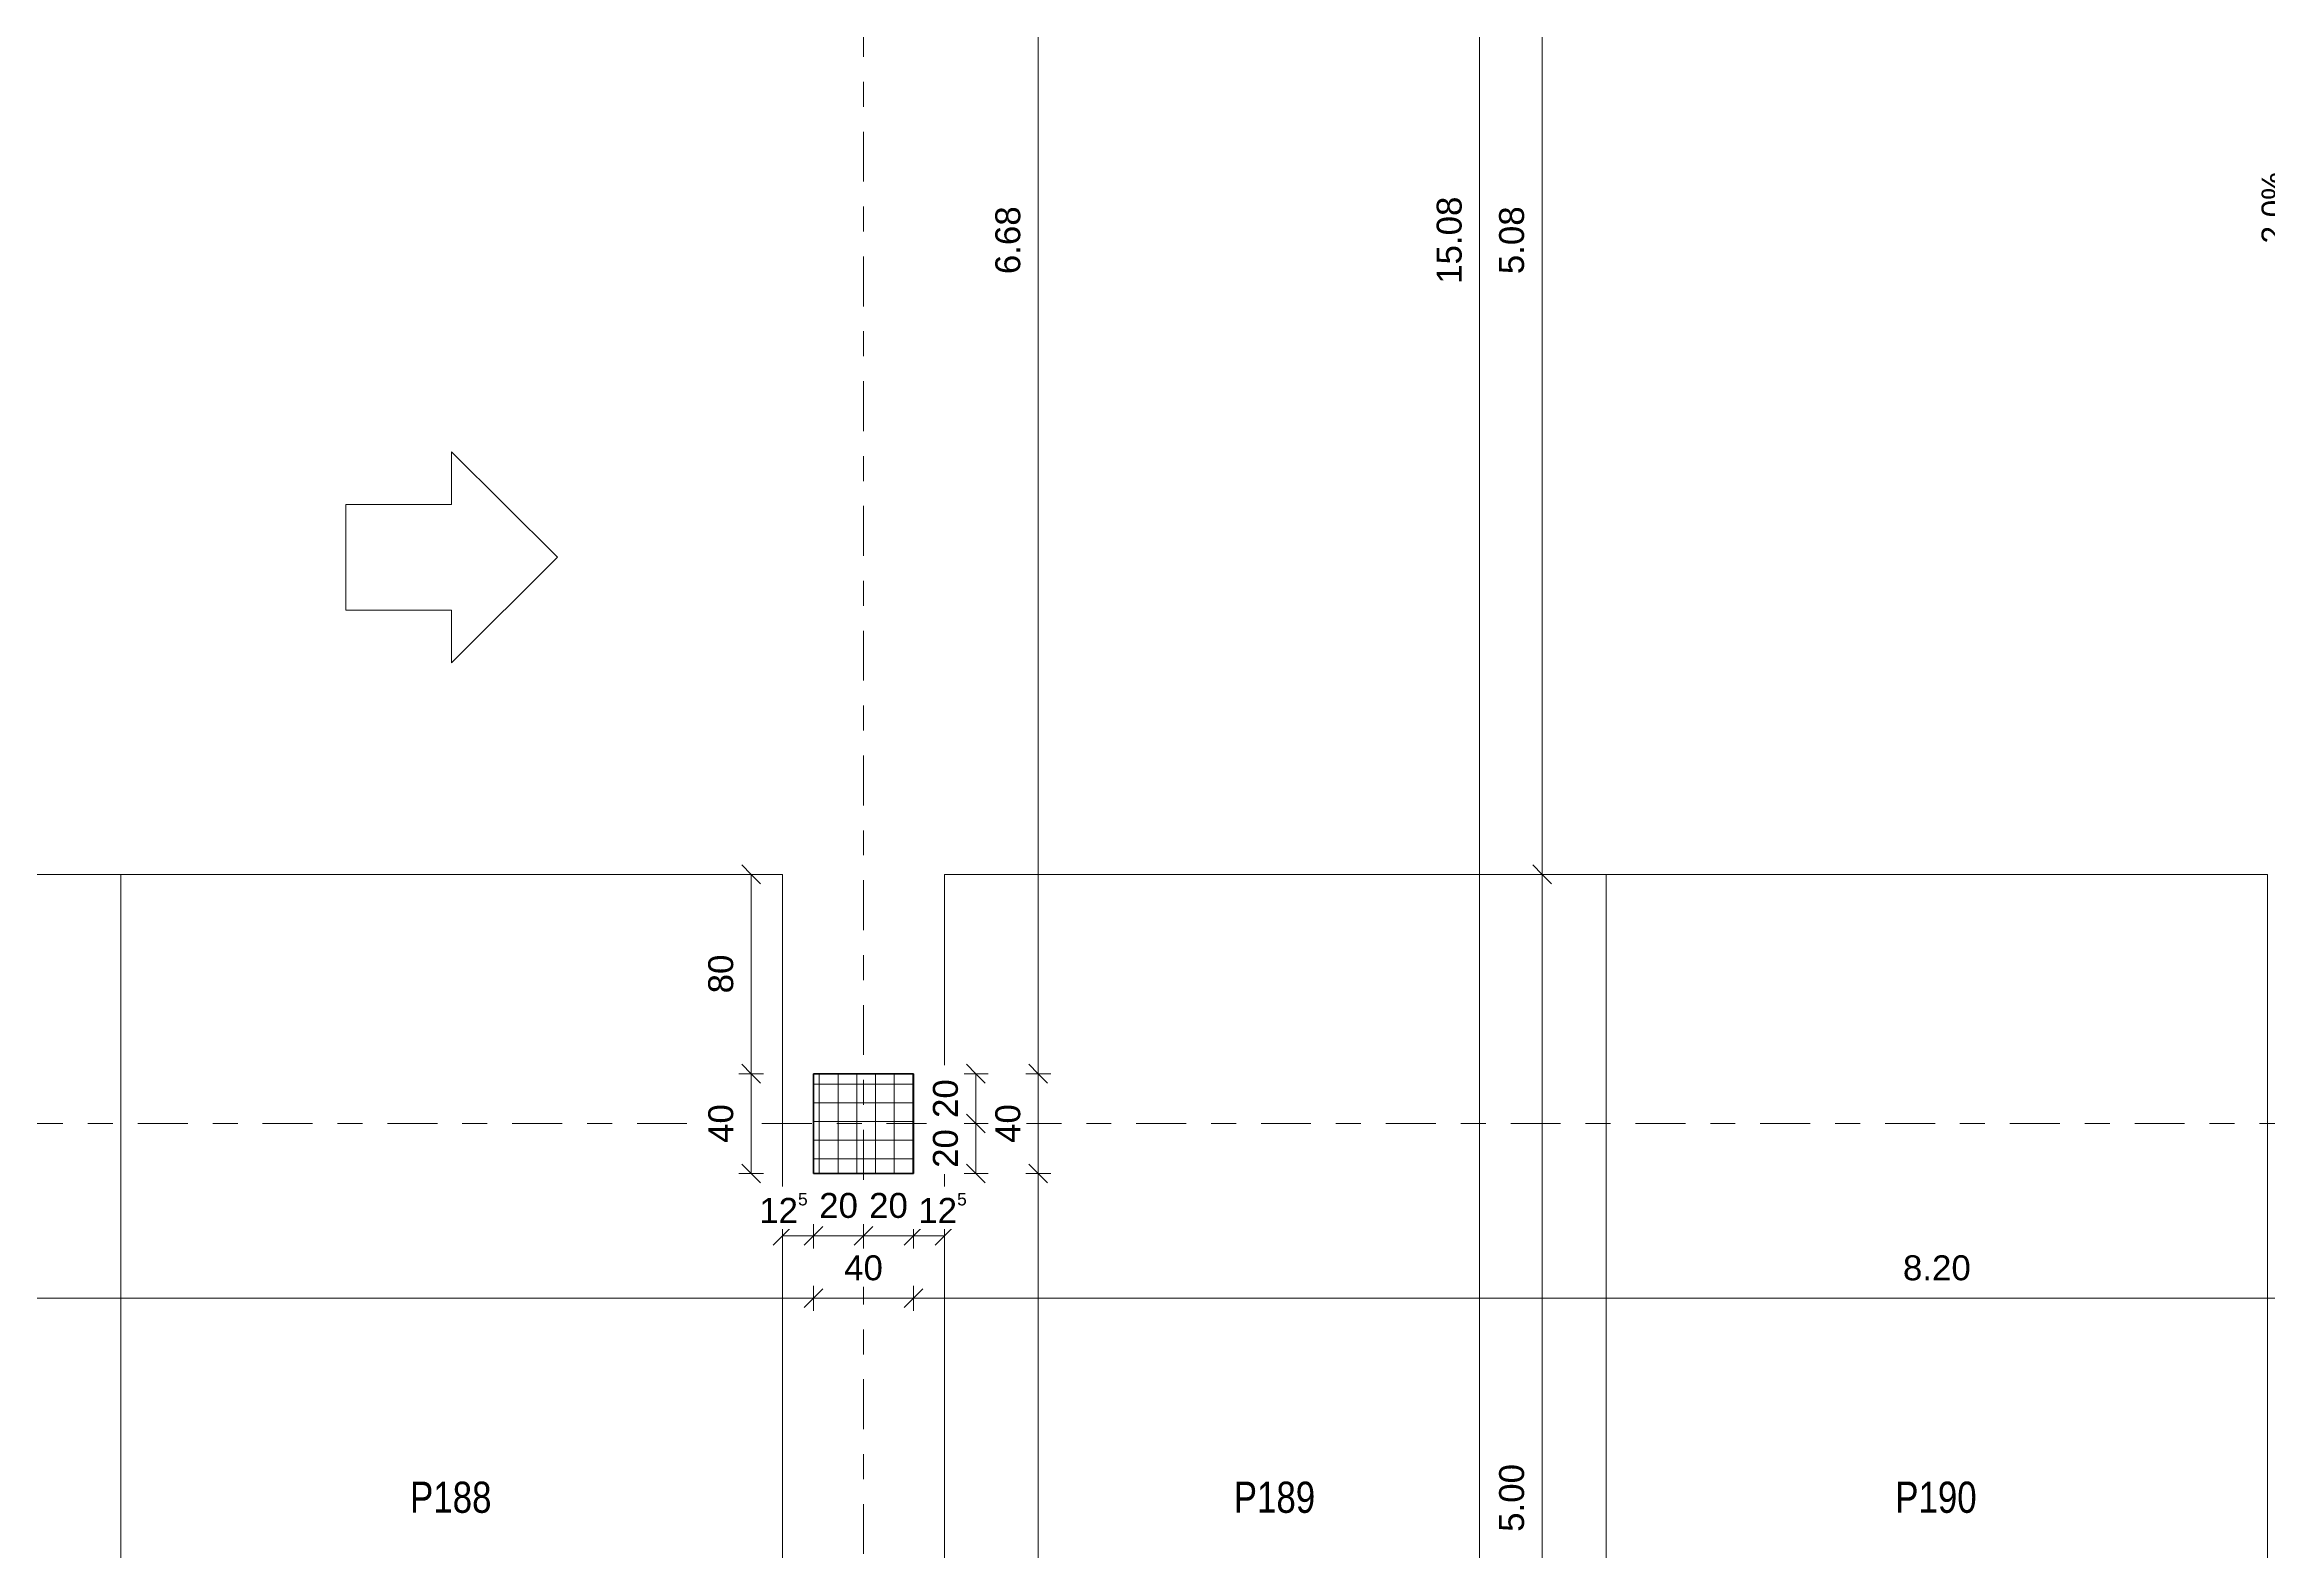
# Model space of a CAD drawing. Header units: metres. Extents: x -86 to 44, y -23 to 39.
# Drawn here: x -1.15 to 7.75, y -15.14 to -9.11 of the extents above; entities that cross this region are included whole.
import ezdxf

# ---------------------------------------------------------------- set-up
doc = ezdxf.new("R2010")
doc.units = ezdxf.units.M
doc.linetypes.add('_Rasterlinie_', pattern=[0.375, 0.2, -0.05, 0.075, -0.05])
for name, color, linetype, lineweight in [('A-____-____-DIMS', 7, 'Continuous', 5), ('A-____-____-DIMS-50', 7, 'Continuous', 5), ('A-DETL-GENF-OTLN', 7, 'Continuous', 9), ('C-PRKG-____-IDEN', 7, 'Continuous', 5), ('C-PRKG-____-OTLN', 7, 'Continuous', 9), ('G-____-____-DIMS', 7, 'Continuous', 5), ('S-COLS-____-MCUT', 7, 'Continuous', 35), ('S-COLS-____-OTLN', 7, 'Continuous', 9), ('S-GRID-____-OTLN', 7, 'Continuous', 5)]:
    doc.layers.add(name, color=color, linetype=linetype, lineweight=lineweight)
doc.styles.add('Arial', font='arial.ttf', dxfattribs={"height": 0.09})
doc.styles.add('Arial_1', font='arial.ttf', dxfattribs={"height": 0.1})
doc.styles.add('Arial_3', font='arial.ttf', dxfattribs={"width": 0.8, "height": 0.125})
doc.dimstyles.new('SUB_Rohbau_fein', dxfattribs={"dimscale": 0.3048, "dimtxt": 0.102026, "dimasz": 0.246063, "dimexe": 0.164042, "dimexo": 0.0625, "dimgap": 0.123031, "dimtad": 1, "dimdec": 1, "dimlfac": 100, "dimrnd": 0.5, "dimdsep": 46, "dimtxsty": 'Arial_1', "dimblk1": 'OBLIQUE', "dimblk2": 'OBLIQUE', "dimsah": 1, "dimcen": 0.09, "dimazin": 0, "dimtfac": 1, "dimtdec": 4, "dimtix": 1, "dimtmove": 0, "dimatfit": 3, "dimfxl": 0.164042, "dimfxlon": 1, "dimtvp": 1, "dimtfill": 1, "dimtolj": 1, "dimtzin": 0, "dimarcsym": 2})
doc.dimstyles.new('SUB_Rohbau_fein_1', dxfattribs={"dimscale": 0.3048, "dimtxt": 0.102026, "dimasz": 0.246063, "dimexe": 0.164042, "dimexo": 0.0625, "dimgap": 0.123031, "dimtad": 1, "dimrnd": 0.005, "dimzin": 0, "dimdsep": 46, "dimtxsty": 'Arial_1', "dimblk1": 'OBLIQUE', "dimblk2": 'OBLIQUE', "dimsah": 1, "dimcen": 0.09, "dimazin": 0, "dimtfac": 1, "dimtdec": 4, "dimtix": 1, "dimtmove": 0, "dimatfit": 3, "dimfxl": 0.164042, "dimfxlon": 1, "dimtvp": 1, "dimtfill": 1, "dimtolj": 1, "dimtzin": 0, "dimarcsym": 2})
doc.dimstyles.new('SUB_Rohbau_fein_3', dxfattribs={"dimscale": 0.3048, "dimtxt": 0.102026, "dimasz": 0.246063, "dimexe": 0.164042, "dimexo": 0.0625, "dimgap": 0.123031, "dimtad": 1, "dimdec": 1, "dimlfac": 100, "dimrnd": 0.5, "dimdsep": 46, "dimtxsty": 'Arial_1', "dimblk1": 'OBLIQUE', "dimblk2": 'OBLIQUE', "dimsah": 1, "dimcen": 0.09, "dimazin": 0, "dimtfac": 1, "dimtdec": 4, "dimtix": 1, "dimtmove": 2, "dimatfit": 3, "dimfxl": 0.164042, "dimfxlon": 1, "dimtvp": 1, "dimtfill": 1, "dimtolj": 1, "dimtzin": 0, "dimarcsym": 2})
doc.dimstyles.new('SUB_Rohbau_fein_6', dxfattribs={"dimscale": 0.3048, "dimtxt": 0.102026, "dimasz": 0.246063, "dimexe": 0.164042, "dimexo": 0.0625, "dimgap": 0.123031, "dimtad": 1, "dimdec": 1, "dimlfac": 100, "dimrnd": 0.5, "dimdsep": 46, "dimtxsty": 'Arial_1', "dimblk1": 'OBLIQUE', "dimblk2": 'OBLIQUE', "dimsah": 1, "dimcen": 0.09, "dimazin": 0, "dimtfac": 1, "dimtdec": 4, "dimtix": 1, "dimtmove": 0, "dimatfit": 3, "dimfxl": 0.164042, "dimfxlon": 1, "dimtvp": 1, "dimtfill": 1, "dimtolj": 1, "dimtzin": 0, "dimarcsym": 2})
doc.dimstyles.new('SUB_Rohbau_fein_7', dxfattribs={"dimscale": 0.3048, "dimtxt": 0.102026, "dimasz": 0.246063, "dimexe": 0.164042, "dimexo": 0.0625, "dimgap": 0.123031, "dimtad": 1, "dimrnd": 0.005, "dimzin": 0, "dimdsep": 46, "dimtxsty": 'Arial_1', "dimblk1": 'OBLIQUE', "dimblk2": 'OBLIQUE', "dimsah": 1, "dimcen": 0.09, "dimazin": 0, "dimtfac": 1, "dimtdec": 4, "dimtix": 1, "dimtmove": 0, "dimatfit": 3, "dimfxl": 0.164042, "dimfxlon": 1, "dimtvp": 1, "dimtfill": 1, "dimtolj": 1, "dimtzin": 0, "dimarcsym": 2})
doc.dimstyles.new('SUB_Rohbau_fein_8', dxfattribs={"dimscale": 0.3048, "dimtxt": 0.102026, "dimasz": 0.246063, "dimexe": 0.164042, "dimexo": 0.0625, "dimgap": 0.123031, "dimtad": 1, "dimdec": 1, "dimlfac": 100, "dimrnd": 0.5, "dimdsep": 46, "dimtxsty": 'Arial_1', "dimblk1": 'OBLIQUE', "dimblk2": 'OBLIQUE', "dimsah": 1, "dimcen": 0.09, "dimazin": 0, "dimtfac": 1, "dimtdec": 4, "dimtix": 1, "dimtmove": 0, "dimatfit": 3, "dimfxl": 0.164042, "dimfxlon": 1, "dimtvp": 1, "dimtfill": 1, "dimtolj": 1, "dimtzin": 0, "dimarcsym": 2})

# ---------------------------------------------------------------- blocks, each defined once
blk = doc.blocks.new('PP_Parkplatz - 2650 x 5000-V7--01_UG_OK_FFB_AF')
at = {"layer": 'C-PRKG-____-OTLN', "color": 253, "true_color": 0x999999}
for p, q in [((1.802, -12.4345), (-0.848, -12.4345)), ((-0.848, -17.4334), (-0.848, -12.4345)), ((1.802, -12.4345), (-0.848, -12.4345)), ((-0.848, -12.4345), (-0.848, -17.4334)), ((-0.848, -17.4334), (-0.848, -12.4345)), ((-0.848, -12.4345), (1.802, -12.4345)), ((-0.848, -12.4345), (-0.848, -12.4345)), ((1.802, -17.4334), (1.802, -12.4345)), ((1.802, -17.4334), (1.802, -12.4345)), ((1.802, -12.4345), (1.802, -17.4334)), ((1.802, -12.4345), (1.802, -12.4345)), ((-0.848, -17.4334), (-0.848, -17.4334)), ((1.802, -17.4334), (1.802, -17.4334))]:
    blk.add_line(p, q, dxfattribs=at)
blk = doc.blocks.new('PP_Parkplatz - 2650 x 5000-V8--01_UG_OK_FFB_AF')
at = {"layer": 'C-PRKG-____-OTLN', "color": 253, "true_color": 0x999999}
for p, q in [((-0.848, -12.4345), (-3.498, -12.4345)), ((-3.498, -17.4334), (-3.498, -12.4345)), ((-0.848, -12.4345), (-3.498, -12.4345)), ((-3.498, -12.4345), (-3.498, -17.4334)), ((-3.498, -17.4334), (-3.498, -12.4345)), ((-3.498, -12.4345), (-0.848, -12.4345)), ((-3.498, -12.4345), (-3.498, -12.4345)), ((-0.848, -17.4334), (-0.848, -12.4345)), ((-0.848, -17.4334), (-0.848, -12.4345)), ((-0.848, -12.4345), (-0.848, -17.4334)), ((-0.848, -12.4345), (-0.848, -12.4345)), ((-3.498, -17.4334), (-3.498, -17.4334)), ((-0.848, -17.4334), (-0.848, -17.4334))]:
    blk.add_line(p, q, dxfattribs=at)
blk = doc.blocks.new('DE_Fahrtrichtung - DE_Fahrtrichtung-28457688--01_UG_OK_FFB_AF')
at = {"layer": 'A-DETL-GENF-OTLN'}
for p, q in [((1.325, -0.847), (0.9015, -1.2704)), ((1.325, -1.0587), (1.325, -0.847)), ((1.7485, -1.0587), (1.325, -1.0587)), ((1.7485, -1.4822), (1.7485, -1.0587)), ((0.9015, -1.2704), (1.325, -1.6939)), ((1.325, -1.6939), (1.325, -1.4822)), ((1.325, -1.4822), (1.7485, -1.4822)), ((1.7485, -3.8113), (1.325, -3.3879)), ((1.325, -3.3879), (1.325, -3.5996)), ((1.325, -3.5996), (0.9015, -3.5996)), ((0.9015, -3.5996), (0.9015, -4.0231)), ((1.325, -4.2348), (1.7485, -3.8113)), ((0.9015, -4.0231), (1.325, -4.0231)), ((1.325, -4.0231), (1.325, -4.2348))]:
    blk.add_line(p, q, dxfattribs=at)
blk = doc.blocks.new('DIMBLOCK825--01_UG_OK_FFB_AF')
at = {"layer": 'A-____-____-DIMS-50'}
for p, q in [((-6.273, -14.1334), (-6.3105, -14.1709)), ((-6.273, -14.1334), (-6.273, -14.0834)), ((-6.273, -14.1334), (-6.2355, -14.0959)), ((-6.273, -14.1334), (1.927, -14.1334)), ((-6.273, -14.1334), (-6.273, -14.1834)), ((1.927, -14.1334), (1.8895, -14.1709)), ((1.927, -14.1334), (1.927, -14.0834)), ((1.927, -14.1334), (1.9645, -14.0959)), ((1.927, -14.1334), (1.927, -14.1834))]:
    blk.add_line(p, q, dxfattribs=at)
at = {"layer": 'A-____-____-DIMS-50', "color": 0, "insert": (-2.3087, -13.9614), "char_height": 0.1, "width": 0.325653, "attachment_point": 1, "line_spacing_factor": 0.941778, "style": 'Arial_1', "bg_fill": 3, "box_fill_scale": 1.25, "bg_fill_color": 256, "bg_fill_true_color": 13158600, "bg_fill_transparency": 0}
blk.add_mtext('8.20', dxfattribs=at)
blk = doc.blocks.new('_Oblique')
at = {"color": 0, "linetype": 'ByBlock', "lineweight": -2}
blk.add_line((-0.5, -0.5), (0.5, 0.5), dxfattribs=at)
blk = doc.blocks.new('DIMBLOCK826--01_UG_OK_FFB_AF')
at = {"layer": 'A-____-____-DIMS-50'}
for p, q in [((1.927, -14.1334), (1.8895, -14.1709)), ((1.927, -14.1334), (1.927, -14.0834)), ((1.927, -14.1334), (1.9645, -14.0959)), ((1.927, -14.1334), (2.327, -14.1334)), ((1.927, -14.1334), (1.927, -14.1834)), ((2.327, -14.1334), (2.2895, -14.1709)), ((2.327, -14.1334), (2.327, -14.0834)), ((2.327, -14.1334), (2.3645, -14.0959)), ((2.327, -14.1334), (2.327, -14.1834))]:
    blk.add_line(p, q, dxfattribs=at)
at = {"layer": 'A-____-____-DIMS-50', "color": 0, "insert": (2.0494, -13.9614), "char_height": 0.1, "width": 0.186088, "attachment_point": 1, "line_spacing_factor": 0.941778, "style": 'Arial_1', "bg_fill": 3, "box_fill_scale": 1.25, "bg_fill_color": 256, "bg_fill_true_color": 13158600, "bg_fill_transparency": 0}
blk.add_mtext('40', dxfattribs=at)
blk = doc.blocks.new('DIMBLOCK827--01_UG_OK_FFB_AF')
at = {"layer": 'A-____-____-DIMS-50'}
for p, q in [((2.327, -14.1334), (2.2895, -14.1709)), ((2.327, -14.1334), (2.327, -14.0834)), ((2.327, -14.1334), (2.3645, -14.0959)), ((2.327, -14.1334), (10.527, -14.1334)), ((2.327, -14.1334), (2.327, -14.1834)), ((10.527, -14.1334), (10.4895, -14.1709)), ((10.527, -14.1334), (10.527, -14.0834)), ((10.527, -14.1334), (10.5645, -14.0959)), ((10.527, -14.1334), (10.527, -14.1834))]:
    blk.add_line(p, q, dxfattribs=at)
at = {"layer": 'A-____-____-DIMS-50', "color": 0, "insert": (6.2913, -13.9614), "char_height": 0.1, "width": 0.325653, "attachment_point": 1, "line_spacing_factor": 0.941778, "style": 'Arial_1', "bg_fill": 3, "box_fill_scale": 1.25, "bg_fill_color": 256, "bg_fill_true_color": 13158600, "bg_fill_transparency": 0}
blk.add_mtext('8.20', dxfattribs=at)
blk = doc.blocks.new('DIMBLOCK835--01_UG_OK_FFB_AF')
at = {"layer": 'A-____-____-DIMS-50'}
for p, q in [((1.677, -13.2334), (1.627, -13.2334)), ((1.677, -13.2334), (1.6395, -13.1959)), ((1.677, -13.6334), (1.677, -13.2334)), ((1.677, -13.2334), (1.7145, -13.2709)), ((1.677, -13.2334), (1.727, -13.2334)), ((1.677, -13.6334), (1.6395, -13.5959)), ((1.677, -13.6334), (1.627, -13.6334)), ((1.677, -13.6334), (1.7145, -13.6709)), ((1.677, -13.6334), (1.727, -13.6334))]:
    blk.add_line(p, q, dxfattribs=at)
at = {"layer": 'A-____-____-DIMS-50', "color": 0, "insert": (1.505, -13.511), "char_height": 0.1, "width": 0.186088, "attachment_point": 1, "rotation": 90, "line_spacing_factor": 0.941778, "style": 'Arial_1', "bg_fill": 3, "box_fill_scale": 1.25, "bg_fill_color": 256, "bg_fill_true_color": 13158600, "bg_fill_transparency": 0}
blk.add_mtext('40', dxfattribs=at)
blk = doc.blocks.new('DIMBLOCK836--01_UG_OK_FFB_AF')
at = {"layer": 'A-____-____-DIMS-50'}
for p, q in [((1.677, -12.4345), (1.627, -12.4345)), ((1.677, -12.4345), (1.6395, -12.397)), ((1.677, -13.2334), (1.677, -12.4345)), ((1.677, -12.4345), (1.7145, -12.472)), ((1.677, -12.4345), (1.727, -12.4345)), ((1.677, -13.2334), (1.627, -13.2334)), ((1.677, -13.2334), (1.6395, -13.1959)), ((1.677, -13.2334), (1.7145, -13.2709)), ((1.677, -13.2334), (1.727, -13.2334))]:
    blk.add_line(p, q, dxfattribs=at)
at = {"layer": 'A-____-____-DIMS-50', "color": 0, "insert": (1.505, -12.9115), "char_height": 0.1, "width": 0.186088, "attachment_point": 1, "rotation": 90, "line_spacing_factor": 0.941778, "style": 'Arial_1', "bg_fill": 3, "box_fill_scale": 1.25, "bg_fill_color": 256, "bg_fill_true_color": 13158600, "bg_fill_transparency": 0}
blk.add_mtext('80', dxfattribs=at)
blk = doc.blocks.new('DIMBLOCK1231--01_UG_OK_FFB_AF')
at = {"layer": 'A-____-____-DIMS-50'}
for p, q in [((2.827, -13.6334), (2.7895, -13.5959)), ((2.827, -13.6334), (2.777, -13.6334)), ((2.827, -17.4334), (2.827, -13.6334)), ((2.827, -13.6334), (2.8645, -13.6709)), ((2.827, -13.6334), (2.877, -13.6334)), ((2.827, -17.4334), (2.777, -17.4334)), ((2.827, -17.4334), (2.7895, -17.3959)), ((2.827, -17.4334), (2.8645, -17.4709)), ((2.827, -17.4334), (2.877, -17.4334))]:
    blk.add_line(p, q, dxfattribs=at)
at = {"layer": 'A-____-____-DIMS-50', "color": 0, "insert": (2.655, -15.6691), "char_height": 0.1, "width": 0.325653, "attachment_point": 1, "rotation": 90, "line_spacing_factor": 0.941778, "style": 'Arial_1', "bg_fill": 3, "box_fill_scale": 1.25, "bg_fill_color": 256, "bg_fill_true_color": 13158600, "bg_fill_transparency": 0}
blk.add_mtext('3.80', dxfattribs=at)
blk = doc.blocks.new('DIMBLOCK1232--01_UG_OK_FFB_AF')
at = {"layer": 'A-____-____-DIMS-50'}
for p, q in [((2.827, -13.2334), (2.777, -13.2334)), ((2.827, -13.2334), (2.7895, -13.1959)), ((2.827, -13.6334), (2.827, -13.2334)), ((2.827, -13.2334), (2.8645, -13.2709)), ((2.827, -13.2334), (2.877, -13.2334)), ((2.827, -13.6334), (2.7895, -13.5959)), ((2.827, -13.6334), (2.777, -13.6334)), ((2.827, -13.6334), (2.8645, -13.6709)), ((2.827, -13.6334), (2.877, -13.6334))]:
    blk.add_line(p, q, dxfattribs=at)
at = {"layer": 'A-____-____-DIMS-50', "color": 0, "insert": (2.655, -13.511), "char_height": 0.1, "width": 0.186088, "attachment_point": 1, "rotation": 90, "line_spacing_factor": 0.941778, "style": 'Arial_1', "bg_fill": 3, "box_fill_scale": 1.25, "bg_fill_color": 256, "bg_fill_true_color": 13158600, "bg_fill_transparency": 0}
blk.add_mtext('40', dxfattribs=at)
blk = doc.blocks.new('DIMBLOCK1233--01_UG_OK_FFB_AF')
at = {"layer": 'A-____-____-DIMS-50'}
for p, q in [((2.827, -6.5534), (2.777, -6.5534)), ((2.827, -6.5534), (2.7895, -6.5159)), ((2.827, -13.2334), (2.827, -6.5534)), ((2.827, -6.5534), (2.8645, -6.5909)), ((2.827, -6.5534), (2.877, -6.5534)), ((2.827, -13.2334), (2.777, -13.2334)), ((2.827, -13.2334), (2.7895, -13.1959)), ((2.827, -13.2334), (2.8645, -13.2709)), ((2.827, -13.2334), (2.877, -13.2334))]:
    blk.add_line(p, q, dxfattribs=at)
at = {"layer": 'A-____-____-DIMS-50', "color": 0, "insert": (2.655, -10.0291), "char_height": 0.1, "width": 0.325653, "attachment_point": 1, "rotation": 90, "line_spacing_factor": 0.941778, "style": 'Arial_1', "bg_fill": 3, "box_fill_scale": 1.25, "bg_fill_color": 256, "bg_fill_true_color": 13158600, "bg_fill_transparency": 0}
blk.add_mtext('6.68', dxfattribs=at)
blk = doc.blocks.new('DIMBLOCK1238--01_UG_OK_FFB_AF')
at = {"layer": 'A-____-____-DIMS-50'}
for p, q in [((4.8454, -7.3526), (4.7954, -7.3526)), ((4.8454, -7.3526), (4.8079, -7.3151)), ((4.8454, -7.3526), (4.8454, -12.4345)), ((4.8454, -7.3526), (4.8829, -7.3901)), ((4.8454, -7.3526), (4.8954, -7.3526)), ((4.8454, -12.4345), (4.7954, -12.4345)), ((4.8454, -12.4345), (4.8079, -12.397)), ((4.8454, -12.4345), (4.8829, -12.472)), ((4.8454, -12.4345), (4.8954, -12.4345))]:
    blk.add_line(p, q, dxfattribs=at)
at = {"layer": 'A-____-____-DIMS-50', "color": 0, "insert": (4.6733, -10.0292), "char_height": 0.1, "width": 0.325653, "attachment_point": 1, "rotation": 90, "line_spacing_factor": 0.941778, "style": 'Arial_1', "bg_fill": 3, "box_fill_scale": 1.25, "bg_fill_color": 256, "bg_fill_true_color": 13158600, "bg_fill_transparency": 0}
blk.add_mtext('5.08', dxfattribs=at)
blk = doc.blocks.new('DIMBLOCK1239--01_UG_OK_FFB_AF')
at = {"layer": 'A-____-____-DIMS-50'}
for p, q in [((4.8454, -12.4345), (4.7954, -12.4345)), ((4.8454, -12.4345), (4.8079, -12.397)), ((4.8454, -12.4345), (4.8454, -17.4334)), ((4.8454, -12.4345), (4.8829, -12.472)), ((4.8454, -12.4345), (4.8954, -12.4345)), ((4.8454, -17.4334), (4.7954, -17.4334)), ((4.8454, -17.4334), (4.8079, -17.3959)), ((4.8454, -17.4334), (4.8829, -17.4709)), ((4.8454, -17.4334), (4.8954, -17.4334))]:
    blk.add_line(p, q, dxfattribs=at)
at = {"layer": 'A-____-____-DIMS-50', "color": 0, "insert": (4.6733, -15.0696), "char_height": 0.1, "width": 0.325653, "attachment_point": 1, "rotation": 90, "line_spacing_factor": 0.941778, "style": 'Arial_1', "bg_fill": 3, "box_fill_scale": 1.25, "bg_fill_color": 256, "bg_fill_true_color": 13158600, "bg_fill_transparency": 0}
blk.add_mtext('5.00', dxfattribs=at)
blk = doc.blocks.new('DIMBLOCK1241--01_UG_OK_FFB_AF')
at = {"layer": 'A-____-____-DIMS-50'}
for p, q in [((4.5954, -2.3534), (4.5454, -2.3534)), ((4.5954, -2.3534), (4.5579, -2.3159)), ((4.5954, -2.3534), (4.5954, -17.4334)), ((4.5954, -2.3534), (4.6329, -2.3909)), ((4.5954, -2.3534), (4.6454, -2.3534)), ((4.5954, -17.4334), (4.5454, -17.4334)), ((4.5954, -17.4334), (4.5579, -17.3959)), ((4.5954, -17.4334), (4.6329, -17.4709)), ((4.5954, -17.4334), (4.6454, -17.4334))]:
    blk.add_line(p, q, dxfattribs=at)
at = {"layer": 'A-____-____-DIMS-50', "color": 0, "insert": (4.4233, -10.0679), "char_height": 0.1, "width": 0.418697, "attachment_point": 1, "rotation": 90, "line_spacing_factor": 0.941778, "style": 'Arial_1', "bg_fill": 3, "box_fill_scale": 1.25, "bg_fill_color": 256, "bg_fill_true_color": 13158600, "bg_fill_transparency": 0}
blk.add_mtext('15.08', dxfattribs=at)
blk = doc.blocks.new('DIMBLOCK1874--01_UG_OK_FFB_AF')
at = {"layer": 'A-____-____-DIMS-50'}
for p, q in [((2.577, -13.2334), (2.527, -13.2334)), ((2.577, -13.2334), (2.5395, -13.1959)), ((2.577, -13.2334), (2.577, -13.4334)), ((2.577, -13.2334), (2.6145, -13.2709)), ((2.577, -13.2334), (2.627, -13.2334)), ((2.577, -13.4334), (2.527, -13.4334)), ((2.577, -13.4334), (2.5395, -13.3959)), ((2.577, -13.4334), (2.6145, -13.4709)), ((2.577, -13.4334), (2.627, -13.4334))]:
    blk.add_line(p, q, dxfattribs=at)
at = {"layer": 'A-____-____-DIMS-50', "color": 0, "insert": (2.405, -13.411), "char_height": 0.1, "width": 0.186088, "attachment_point": 1, "rotation": 90, "line_spacing_factor": 0.941778, "style": 'Arial_1', "bg_fill": 3, "box_fill_scale": 1.25, "bg_fill_color": 256, "bg_fill_true_color": 13158600, "bg_fill_transparency": 0}
blk.add_mtext('20', dxfattribs=at)
blk = doc.blocks.new('DIMBLOCK1875--01_UG_OK_FFB_AF')
at = {"layer": 'A-____-____-DIMS-50'}
for p, q in [((2.577, -13.4334), (2.527, -13.4334)), ((2.577, -13.4334), (2.5395, -13.3959)), ((2.577, -13.4334), (2.577, -13.6334)), ((2.577, -13.4334), (2.6145, -13.4709)), ((2.577, -13.4334), (2.627, -13.4334)), ((2.577, -13.6334), (2.5395, -13.5959)), ((2.577, -13.6334), (2.527, -13.6334)), ((2.577, -13.6334), (2.6145, -13.6709)), ((2.577, -13.6334), (2.627, -13.6334))]:
    blk.add_line(p, q, dxfattribs=at)
at = {"layer": 'A-____-____-DIMS-50', "color": 0, "insert": (2.405, -13.611), "char_height": 0.1, "width": 0.186088, "attachment_point": 1, "rotation": 90, "line_spacing_factor": 0.941778, "style": 'Arial_1', "bg_fill": 3, "box_fill_scale": 1.25, "bg_fill_color": 256, "bg_fill_true_color": 13158600, "bg_fill_transparency": 0}
blk.add_mtext('20', dxfattribs=at)
blk = doc.blocks.new('DIMBLOCK1922--01_UG_OK_FFB_AF')
at = {"layer": 'A-____-____-DIMS-50'}
for p, q in [((1.802, -13.8834), (1.7645, -13.9209)), ((1.802, -13.8834), (1.802, -13.8334)), ((1.802, -13.8834), (1.8395, -13.8459)), ((1.802, -13.8834), (1.927, -13.8834)), ((1.802, -13.8834), (1.802, -13.9334)), ((1.927, -13.8834), (1.8895, -13.9209)), ((1.927, -13.8834), (1.927, -13.8334)), ((1.927, -13.8834), (1.9645, -13.8459)), ((1.927, -13.8834), (1.927, -13.9334))]:
    blk.add_line(p, q, dxfattribs=at)
at = {"layer": 'A-____-____-DIMS-50', "color": 0, "insert": (1.7092, -13.7114), "char_height": 0.1, "width": 0.248525, "attachment_point": 1, "line_spacing_factor": 0.941778, "style": 'Arial_1', "bg_fill": 3, "box_fill_scale": 1.25, "bg_fill_color": 256, "bg_fill_true_color": 13158600, "bg_fill_transparency": 0}
blk.add_mtext('12\\A2\\H0.5x;\\S5^  ;\\H2x;', dxfattribs=at)
blk = doc.blocks.new('DIMBLOCK1923--01_UG_OK_FFB_AF')
at = {"layer": 'A-____-____-DIMS-50'}
for p, q in [((1.927, -13.8834), (1.8895, -13.9209)), ((1.927, -13.8834), (1.927, -13.8334)), ((1.927, -13.8834), (1.9645, -13.8459)), ((1.927, -13.8834), (2.127, -13.8834)), ((1.927, -13.8834), (1.927, -13.9334)), ((2.127, -13.8834), (2.0895, -13.9209)), ((2.127, -13.8834), (2.127, -13.8334)), ((2.127, -13.8834), (2.1645, -13.8459)), ((2.127, -13.8834), (2.127, -13.9334))]:
    blk.add_line(p, q, dxfattribs=at)
at = {"layer": 'A-____-____-DIMS-50', "color": 0, "insert": (1.9494, -13.7114), "char_height": 0.1, "width": 0.186088, "attachment_point": 1, "line_spacing_factor": 0.941778, "style": 'Arial_1', "bg_fill": 3, "box_fill_scale": 1.25, "bg_fill_color": 256, "bg_fill_true_color": 13158600, "bg_fill_transparency": 0}
blk.add_mtext('20', dxfattribs=at)
blk = doc.blocks.new('DIMBLOCK1924--01_UG_OK_FFB_AF')
at = {"layer": 'A-____-____-DIMS-50'}
for p, q in [((2.127, -13.8834), (2.0895, -13.9209)), ((2.127, -13.8834), (2.127, -13.8334)), ((2.127, -13.8834), (2.1645, -13.8459)), ((2.127, -13.8834), (2.327, -13.8834)), ((2.127, -13.8834), (2.127, -13.9334)), ((2.327, -13.8834), (2.2895, -13.9209)), ((2.327, -13.8834), (2.327, -13.8334)), ((2.327, -13.8834), (2.3645, -13.8459)), ((2.327, -13.8834), (2.327, -13.9334))]:
    blk.add_line(p, q, dxfattribs=at)
at = {"layer": 'A-____-____-DIMS-50', "color": 0, "insert": (2.1494, -13.7114), "char_height": 0.1, "width": 0.186088, "attachment_point": 1, "line_spacing_factor": 0.941778, "style": 'Arial_1', "bg_fill": 3, "box_fill_scale": 1.25, "bg_fill_color": 256, "bg_fill_true_color": 13158600, "bg_fill_transparency": 0}
blk.add_mtext('20', dxfattribs=at)
blk = doc.blocks.new('DIMBLOCK1925--01_UG_OK_FFB_AF')
at = {"layer": 'A-____-____-DIMS-50'}
for p, q in [((2.327, -13.8834), (2.2895, -13.9209)), ((2.327, -13.8834), (2.327, -13.8334)), ((2.327, -13.8834), (2.3645, -13.8459)), ((2.327, -13.8834), (2.452, -13.8834)), ((2.327, -13.8834), (2.327, -13.9334)), ((2.452, -13.8834), (2.4145, -13.9209)), ((2.452, -13.8834), (2.452, -13.8334)), ((2.452, -13.8834), (2.4895, -13.8459)), ((2.452, -13.8834), (2.452, -13.9334))]:
    blk.add_line(p, q, dxfattribs=at)
at = {"layer": 'A-____-____-DIMS-50', "color": 0, "insert": (2.3466, -13.7114), "char_height": 0.1, "width": 0.248525, "attachment_point": 1, "line_spacing_factor": 0.941778, "style": 'Arial_1', "bg_fill": 3, "box_fill_scale": 1.25, "bg_fill_color": 256, "bg_fill_true_color": 13158600, "bg_fill_transparency": 0}
blk.add_mtext('12\\A2\\H0.5x;\\S5^  ;\\H2x;', dxfattribs=at)

msp = doc.modelspace()

# ---------------------------------------------------------------- hatches: boundary and pattern name
at = {"layer": 'S-COLS-____-OTLN'}
h = msp.add_hatch(dxfattribs=at)
h.set_pattern_fill('FP_2', color=256, style=0, pattern_type=2)
h.set_pattern_definition([(0, (0, 0), (0, 0.075), []), (90, (0, 0), (-0.075, 5e-18), [])])
h.paths.add_polyline_path([(2.327, -13.6334), (2.327, -13.2334), (1.927, -13.2334), (1.927, -13.6334)])

# ---------------------------------------------------------------- linework, layer by layer
at = {"layer": 'S-COLS-____-MCUT'}
for p, q in [((2.327, -13.2334), (1.927, -13.2334)), ((1.927, -13.2334), (1.927, -13.6334)), ((2.327, -13.6334), (2.327, -13.2334)), ((1.927, -13.6334), (2.327, -13.6334))]:
    msp.add_line(p, q, dxfattribs=at)
at = {"layer": 'S-GRID-____-OTLN', "color": 8, "linetype": '_Rasterlinie_', "true_color": 0x808080}
for p, q in [((2.127, -20.6582), (2.127, -5.3534)), ((-80.7802, -13.4334), (27.9515, -13.4334))]:
    msp.add_line(p, q, dxfattribs=at)

# ---------------------------------------------------------------- block references
at = {"layer": 'A-DETL-GENF-OTLN'}
msp.add_blockref('DE_Fahrtrichtung - DE_Fahrtrichtung-28457688--01_UG_OK_FFB_AF', (-0.848, -7.3527), dxfattribs=at)
at = {"layer": 'C-PRKG-____-OTLN', "color": 253, "true_color": 0x999999}
for name, p in [('PP_Parkplatz - 2650 x 5000-V8--01_UG_OK_FFB_AF', (0, 0)), ('PP_Parkplatz - 2650 x 5000-V7--01_UG_OK_FFB_AF', (0, 0)), ('PP_Parkplatz - 2650 x 5000-V7--01_UG_OK_FFB_AF', (3.3, 0)), ('PP_Parkplatz - 2650 x 5000-V7--01_UG_OK_FFB_AF', (5.95, 0))]:
    msp.add_blockref(name, p, dxfattribs=at)

# ---------------------------------------------------------------- texts
at = {"layer": 'G-____-____-DIMS', "insert": (7.7279, -9.9061), "char_height": 0.09, "width": 0.342666, "attachment_point": 1, "rotation": 90, "line_spacing_factor": 0.941778, "style": 'Arial', "bg_fill": 3, "box_fill_scale": 1.25, "bg_fill_color": 256, "bg_fill_true_color": 13158600, "bg_fill_transparency": 0}
msp.add_mtext('2.0%', dxfattribs=at)

# ---------------------------------------------------------------- next in the draw order: texts
at = {"layer": 'C-PRKG-____-IDEN', "char_height": 0.125, "width": 0.391223, "attachment_point": 1, "style": 'Arial_3', "bg_fill": 3, "box_fill_scale": 1.25, "bg_fill_color": 256, "bg_fill_true_color": 13158600, "bg_fill_transparency": 0}
for s, insert in [('P188', (0.3104, -14.8684)), ('P189', (3.6104, -14.8684)), ('P190', (6.2604, -14.8684))]:
    msp.add_mtext(s, dxfattribs=dict(at, insert=insert))

# ---------------------------------------------------------------- next in the draw order: dimensions: what is measured, and where the dimension line sits
at = {"layer": 'A-____-____-DIMS'}
for base, p1, p2, dimstyle, override, picture, middle in [((4.8454, -12.4345), (4.8954, -7.3526), (4.8954, -12.4345), 'SUB_Rohbau_fein_7', {"dimpost": '<>', "dimfxl": 5.081827}, 'DIMBLOCK1238--01_UG_OK_FFB_AF', (4.7568, -9.8935)), ((1.677, -13.2334), (1.727, -13.6334), (1.727, -13.2334), 'SUB_Rohbau_fein', {"dimpost": '<>', "dimfxl": 0.4}, 'DIMBLOCK835--01_UG_OK_FFB_AF', (1.5884, -13.4334))]:
    dim = msp.add_linear_dim(base=base, p1=p1, p2=p2, angle=90, dimstyle=dimstyle, override=override, dxfattribs=at)
    dim.commit()
    dim.dimension.update_dxf_attribs({"geometry": picture, "text_midpoint": middle})
dim = msp.add_linear_dim(base=(1.927, -14.1334), p1=(-6.273, -14.0834), p2=(1.927, -14.0834), dimstyle='SUB_Rohbau_fein_1', override={"dimpost": '<>', "dimfxl": 8.2}, dxfattribs=at)
dim.commit()
dim.dimension.update_dxf_attribs({"geometry": 'DIMBLOCK825--01_UG_OK_FFB_AF', "text_midpoint": (-2.173, -14.0449)})

# ---------------------------------------------------------------- next in the draw order: dimensions: what is measured, and where the dimension line sits
dim = msp.add_linear_dim(base=(1.677, -12.4345), p1=(1.727, -13.2334), p2=(1.627, -12.4345), angle=90, dimstyle='SUB_Rohbau_fein', override={"dimpost": '<>', "dimfxl": 0.805224}, dxfattribs=at)
dim.commit()
dim.dimension.update_dxf_attribs({"geometry": 'DIMBLOCK836--01_UG_OK_FFB_AF', "text_midpoint": (1.5884, -12.8339)})
dim = msp.add_linear_dim(base=(2.327, -14.1334), p1=(1.927, -14.0834), p2=(2.327, -14.0834), dimstyle='SUB_Rohbau_fein', override={"dimpost": '<>', "dimfxl": 0.4}, dxfattribs=at)
dim.commit()
dim.dimension.update_dxf_attribs({"geometry": 'DIMBLOCK826--01_UG_OK_FFB_AF', "text_midpoint": (2.127, -14.0449)})

# ---------------------------------------------------------------- next in the draw order: dimensions: what is measured, and where the dimension line sits
dim = msp.add_linear_dim(base=(1.927, -13.8834), p1=(1.802, -13.8334), p2=(1.927, -13.8334), text='\\A1;12\\Q;{\\A1;{\\H0.5x;\\S5^ ;}}', dimstyle='SUB_Rohbau_fein_3', override={"dimpost": '<>', "dimfxl": 0.125}, dxfattribs=at)
dim.commit()
dim.dimension.update_dxf_attribs({"geometry": 'DIMBLOCK1922--01_UG_OK_FFB_AF', "text_midpoint": (1.8334, -13.7781), "dimtype": 160})
dim = msp.add_linear_dim(base=(10.527, -14.1334), p1=(2.327, -14.0834), p2=(10.527, -14.0834), dimstyle='SUB_Rohbau_fein_1', override={"dimpost": '<>', "dimfxl": 8.2}, dxfattribs=at)
dim.commit()
dim.dimension.update_dxf_attribs({"geometry": 'DIMBLOCK827--01_UG_OK_FFB_AF', "text_midpoint": (6.427, -14.0449)})

# ---------------------------------------------------------------- next in the draw order: dimensions: what is measured, and where the dimension line sits
for base, p1, p2, override, picture, middle in [((4.8454, -17.4334), (4.8954, -12.4345), (4.8954, -17.4334), {"dimpost": '<>', "dimfxl": 4.998972}, 'DIMBLOCK1239--01_UG_OK_FFB_AF', (4.7568, -14.9339)), ((2.827, -13.6334), (2.777, -17.4334), (2.777, -13.6334), {"dimpost": '<>', "dimfxl": 3.799982}, 'DIMBLOCK1231--01_UG_OK_FFB_AF', (2.7384, -15.5334))]:
    dim = msp.add_linear_dim(base=base, p1=p1, p2=p2, angle=90, dimstyle='SUB_Rohbau_fein_7', override=override, dxfattribs=at)
    dim.commit()
    dim.dimension.update_dxf_attribs({"geometry": picture, "text_midpoint": middle})
dim = msp.add_linear_dim(base=(2.127, -13.8834), p1=(1.927, -13.8334), p2=(2.127, -13.8334), dimstyle='SUB_Rohbau_fein_8', override={"dimpost": '<>', "dimfxl": 0.2}, dxfattribs=at)
dim.commit()
dim.dimension.update_dxf_attribs({"geometry": 'DIMBLOCK1923--01_UG_OK_FFB_AF', "text_midpoint": (2.027, -13.7949)})

# ---------------------------------------------------------------- next in the draw order: dimensions: what is measured, and where the dimension line sits
for base, p1, p2, dimstyle, override, picture, middle in [((4.5954, -17.4334), (4.6454, -2.3534), (4.6454, -17.4334), 'SUB_Rohbau_fein_7', {"dimpost": '<>', "dimfxl": 15.079982}, 'DIMBLOCK1241--01_UG_OK_FFB_AF', (4.5068, -9.8934)), ((2.827, -13.2334), (2.777, -13.6334), (2.777, -13.2334), 'SUB_Rohbau_fein_6', {"dimpost": '<>', "dimfxl": 0.4}, 'DIMBLOCK1232--01_UG_OK_FFB_AF', (2.7384, -13.4334))]:
    dim = msp.add_linear_dim(base=base, p1=p1, p2=p2, angle=90, dimstyle=dimstyle, override=override, dxfattribs=at)
    dim.commit()
    dim.dimension.update_dxf_attribs({"geometry": picture, "text_midpoint": middle})

# ---------------------------------------------------------------- next in the draw order: dimensions: what is measured, and where the dimension line sits
dim = msp.add_linear_dim(base=(2.827, -6.5534), p1=(2.777, -13.2334), p2=(2.777, -6.5534), angle=90, dimstyle='SUB_Rohbau_fein_7', override={"dimpost": '<>', "dimfxl": 6.68}, dxfattribs=at)
dim.commit()
dim.dimension.update_dxf_attribs({"geometry": 'DIMBLOCK1233--01_UG_OK_FFB_AF', "text_midpoint": (2.7384, -9.8934)})

# ---------------------------------------------------------------- next in the draw order: dimensions: what is measured, and where the dimension line sits
dim = msp.add_linear_dim(base=(2.577, -13.4334), p1=(2.527, -13.2334), p2=(2.627, -13.4334), angle=90, dimstyle='SUB_Rohbau_fein_8', override={"dimpost": '<>', "dimfxl": 0.223607}, dxfattribs=at)
dim.commit()
dim.dimension.update_dxf_attribs({"geometry": 'DIMBLOCK1874--01_UG_OK_FFB_AF', "text_midpoint": (2.4884, -13.3334)})

# ---------------------------------------------------------------- next in the draw order: dimensions: what is measured, and where the dimension line sits
dim = msp.add_linear_dim(base=(2.577, -13.6334), p1=(2.627, -13.4334), p2=(2.527, -13.6334), angle=90, dimstyle='SUB_Rohbau_fein_8', override={"dimpost": '<>', "dimfxl": 0.223607}, dxfattribs=at)
dim.commit()
dim.dimension.update_dxf_attribs({"geometry": 'DIMBLOCK1875--01_UG_OK_FFB_AF', "text_midpoint": (2.4884, -13.5334)})

# ---------------------------------------------------------------- next in the draw order: dimensions: what is measured, and where the dimension line sits
dim = msp.add_linear_dim(base=(2.327, -13.8834), p1=(2.127, -13.8334), p2=(2.327, -13.8334), dimstyle='SUB_Rohbau_fein_8', override={"dimpost": '<>', "dimfxl": 0.2}, dxfattribs=at)
dim.commit()
dim.dimension.update_dxf_attribs({"geometry": 'DIMBLOCK1924--01_UG_OK_FFB_AF', "text_midpoint": (2.227, -13.7949)})

# ---------------------------------------------------------------- next in the draw order: dimensions: what is measured, and where the dimension line sits
dim = msp.add_linear_dim(base=(2.452, -13.8834), p1=(2.327, -13.8334), p2=(2.452, -13.8334), text='\\A1;12\\Q;{\\A1;{\\H0.5x;\\S5^ ;}}', dimstyle='SUB_Rohbau_fein_3', override={"dimpost": '<>', "dimfxl": 0.125}, dxfattribs=at)
dim.commit()
dim.dimension.update_dxf_attribs({"geometry": 'DIMBLOCK1925--01_UG_OK_FFB_AF', "text_midpoint": (2.4709, -13.7781), "dimtype": 160})

doc.saveas('drawing.dxf')
